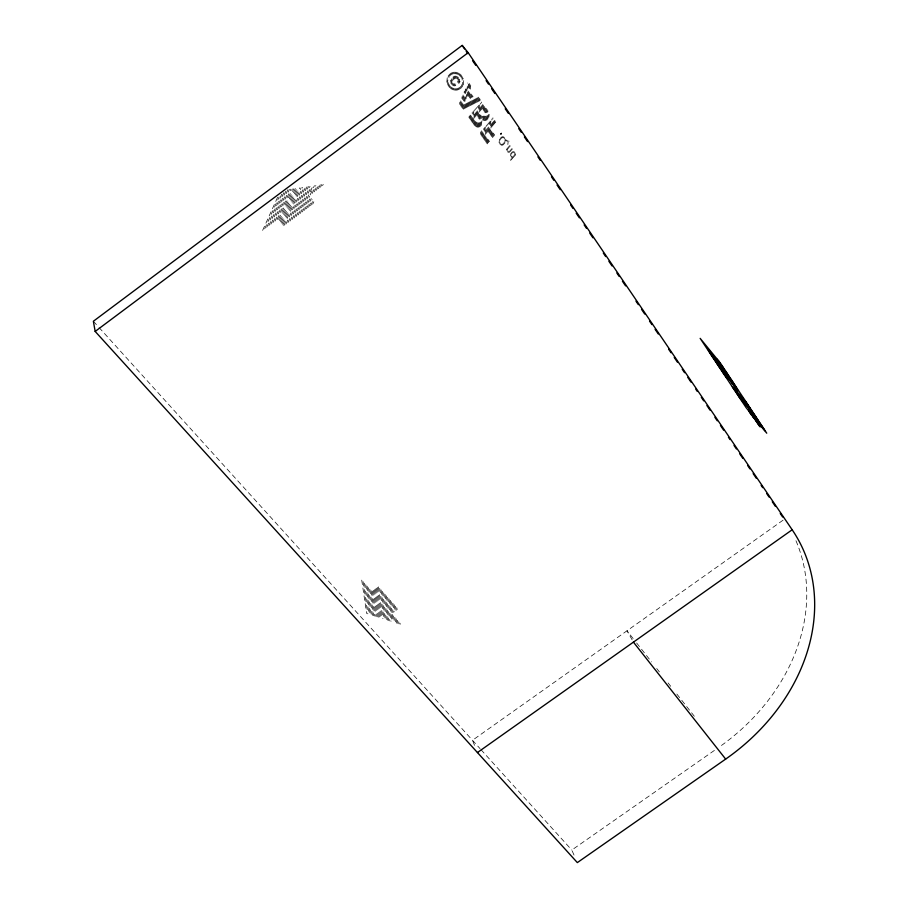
<?xml version="1.0" encoding="UTF-8"?>
<svg xmlns="http://www.w3.org/2000/svg" width="908" height="908" viewBox="0 0 908 908"><rect width="100%" height="100%" fill="white"/><g stroke="black" fill="none" stroke-linecap="round" stroke-linejoin="round"><path stroke-width="0.68" stroke-dasharray="4.54 3.41" d="M450.266 81.243L450.334 80.483M449.971 75.92L450.175 73.525M457.95 79.881L458.211 77.191M446.804 82.208L447.269 77.396M447.417 84.433L448.302 75.455M448.927 77.623L449.256 74.32M448.858 86.816L449.108 84.365M450.867 75.092L451.072 72.992M450.391 88.36L450.572 86.442M450.89 83.354L451.401 78.167M451.764 74.524L451.946 72.606M451.163 88.939L451.355 87.111M451.616 84.376L452.332 77.259M452.638 74.15L452.82 72.322M451.957 89.37L452.139 87.645M452.377 85.193L452.593 83.014M452.854 80.381L453.228 76.647M453.501 73.888L453.671 72.186M452.763 89.744L452.933 88.076M453.171 85.67L453.376 83.627M453.784 79.484L454.114 76.249M454.352 73.798L454.522 72.095M453.569 89.994L453.739 88.337M453.977 85.931L454.204 83.706M454.681 78.894L454.965 76.056M455.192 73.809L455.362 72.163M507.368 141.546L507.481 140.479M506.392 150.013L506.505 148.878M454.386 90.198L454.556 88.553M454.817 85.976L455.033 83.842M455.555 78.542L455.805 76.056M456.02 73.9L456.191 72.254M455.214 90.278L455.385 88.632M455.668 85.749L455.759 84.898M456.406 78.474L456.633 76.227M456.837 74.115L457.008 72.47M456.054 90.323L456.225 88.621M457.212 78.837L457.428 76.59M457.655 74.399L457.825 72.719M457.7 82.299L457.836 80.948M458.449 74.831L458.619 73.105M457.745 90.062L457.938 88.235M458.426 83.354L458.96 78.054M459.232 75.387L459.414 73.537M458.619 89.767L458.812 87.815M459.289 83.105L459.675 79.337M460.004 76.068L460.197 74.138M459.493 89.336L459.709 87.225M460.753 76.964L460.969 74.785M460.379 88.802L460.628 86.362M461.468 78.179L461.718 75.682M501.205 138.64L501.375 136.995M449.608 87.713L449.823 85.545M459.63 104.341L459.857 102.15M461.298 87.997L461.627 84.75M462.104 80.154L462.444 76.771M460.356 105.385L460.969 99.426M462.251 86.884L463.137 78.202M461.082 106.429L462.081 96.691M463.284 84.977L463.727 80.608M461.809 107.473L463.194 93.955M462.535 108.506L464.306 91.209M463.284 109.278L465.429 88.473M464.158 108.824L464.737 103.217M464.93 101.378L466.542 85.727M448.132 85.772L448.45 82.685M465.032 108.381L465.622 102.718M466.008 98.927L467.665 82.98M465.906 107.927L466.508 102.218M467.098 96.486L468.562 82.333M466.78 107.484L467.382 101.719M468.017 95.624L469.288 83.388M467.665 107.031L468.267 101.208M468.744 96.679L470.015 84.444M468.539 106.588L469.152 100.709M469.459 97.724L470.06 91.992M470.355 89.143L470.741 85.5M469.413 106.145L470.038 100.209M470.185 98.768L470.787 93.047M469.016 117.836L469.198 116.156M470.287 105.691L471.502 94.092M469.731 118.869L470.128 115.078M471.161 105.249L472.228 95.147M470.457 119.901L471.07 113.988M472.035 104.795L472.943 96.191M471.173 120.934L472.012 112.91M472.92 104.352L473.67 97.235M471.888 121.967L472.954 111.82M473.794 103.898L474.453 97.644M472.603 122.989L473.897 110.742M474.668 103.455L475.338 97.145M473.318 123.965L473.863 118.903M473.897 118.505L474.839 109.652M475.542 103.001L476.223 96.645M474.044 124.918L474.578 119.935M474.839 117.45L475.781 108.563M476.416 102.559L477.097 96.146M474.782 125.758L475.293 120.912M475.781 116.383L476.723 107.484M477.29 102.116L477.949 96.01M475.531 126.428L476.042 121.604M476.711 115.316L477.665 106.395M478.175 101.662L478.664 97.054M507.844 144.486L508.117 141.932M476.303 126.87L476.836 121.888M477.449 116.156L478.607 105.305M479.049 101.219L479.379 98.098M477.097 127.177L477.676 121.763M478.153 117.28L479.549 104.227M479.923 100.765L480.094 99.142M477.903 127.279L478.584 121.002M478.822 118.778L479.413 113.284M479.538 112.047L480.491 103.137M478.732 127.199L480.116 114.317M480.48 110.969L481.444 102.048M479.583 126.927L480.843 115.259M481.422 109.879L482.239 102.263M480.468 126.416L481.592 115.952M480.434 134.259L480.695 131.864M481.388 125.44L482.386 116.235M483.079 109.857L483.669 104.352M481.149 135.281L481.637 130.797M482.772 120.231L483.226 116.099M483.782 110.901L484.384 105.385M456.894 90.221L457.087 88.519M482.352 108.812L482.954 103.308M481.853 136.302L482.568 129.719M483.567 120.514L484.123 115.418M484.475 112.172L485.099 106.429M482.568 137.324L483.51 128.641M484.373 120.719L485.814 107.462M483.272 138.334L484.441 127.574M485.19 120.685L486.518 108.506M483.975 139.355L485.383 126.496M486.041 120.446L487.221 109.607M484.679 140.365L485.281 134.872M485.337 134.441L486.325 125.418M486.915 120.004L487.925 110.765M485.394 141.387L485.996 135.882M486.268 133.385L487.256 124.339M487.823 119.13L488.595 112.115M486.098 142.397L486.699 136.904M487.199 132.33L488.198 123.261M488.844 117.325L489.174 114.351M486.801 143.407L487.403 137.925M488.107 131.512L489.14 122.183M515.438 155.427L515.608 153.895M487.562 143.884L488.107 138.935M488.81 132.534L490.07 121.116M488.493 142.817L488.81 139.957M489.526 133.555L491.012 120.038M489.435 141.739L489.514 140.967M490.229 134.577L490.842 129.015M490.944 128.028L491.954 118.959M490.933 135.598L491.546 130.037M491.637 136.609L492.25 131.058M492.817 125.894L493.611 118.823M492.34 137.63L492.953 132.08M493.759 124.839L494.315 119.856M493.226 136.926L493.657 133.101M494.701 123.772L495.019 120.877M494.168 135.859L494.361 134.123M495.632 122.705L495.723 121.91M499.094 142.715L499.514 139.037M499.763 143.997L499.933 142.556M500.217 139.991L500.478 137.744M500.841 134.463C501.818 130.014 501.545 136.87 500.421 133.431A1.373 1.294 -54.3 0 1 500.841 132.931L500.989 132.852M491.886 126.961L492.93 117.836M501.25 145.257L501.364 144.179M502.079 137.971L502.226 136.597M502.919 137.71L503.043 136.586M502.884 145.155L503.055 143.634M503.758 144.565L503.974 142.669M504.417 138.856L504.564 137.585M504.689 143.578L505.245 138.652M505.813 140.865L505.915 139.9M506.585 141.126L506.709 140.116M511.976 157.424L512.078 156.619M500.49 144.803L500.614 143.702M507.266 149.366L507.436 147.811M508.151 148.719L508.378 146.733M508.514 152.567L508.639 151.477M509.104 147.436L509.309 145.655M509.331 152.408L509.513 150.898M510.035 146.37L510.114 145.745M510.239 151.625L510.444 149.831M510.534 156.017L510.829 153.429M511.17 150.546L511.374 148.764M511.227 157.027L511.352 155.881M511.556 154.167L511.783 152.181M512.101 149.48L512.191 148.764M514.507 156.494L514.938 152.828M511.715 159.683L511.919 157.924M512.498 152.987L512.668 151.568M512.645 158.616L512.861 156.778M513.361 152.51L513.497 151.409M513.576 157.561L513.803 155.677M503.69 137.993L503.826 136.915M507.754 152.101L507.913 150.853M507.129 150.478L507.243 149.525M514.121 152.85L514.257 151.772M502.045 145.382L502.203 144.156M510.773 160.614L510.988 158.991M459.879 81.947L460.004 81.209M262.639 230.382L277.666 197.127M264.693 228.839L279.142 196.9M266.759 227.306L282.933 191.565M268.825 225.763L284.408 191.338M270.879 224.231L286.463 189.84M272.945 222.687L287.938 189.624M275.011 221.155L289.414 189.397M277.076 219.611L290.889 189.182M278.54 219.384L292.365 188.955M279.403 220.474L293.829 188.739M280.277 221.563L295.304 188.512M281.139 222.653L296.78 188.297M282.013 223.743L298.255 188.069M282.876 224.832L299.719 187.854M283.829 225.729L301.195 187.638M285.884 224.197L302.659 187.411M287.938 222.653L304.135 187.196M290.004 221.121L305.599 186.969M292.07 219.588L307.074 186.753M294.124 218.056L308.538 186.526M296.19 216.513L310.014 186.31M298.244 214.98L311.478 186.095M300.31 213.437L312.942 185.868M302.375 211.904L309.549 196.264M310.15 194.936L314.406 185.652M304.441 210.361L310.4 197.365M312.227 193.393L315.882 185.425M306.507 208.829L311.262 198.466M314.293 191.849L317.346 185.209M308.572 207.285L312.114 199.567M316.37 190.305L318.81 184.994M310.627 205.753L312.965 200.668M318.447 188.751L320.274 184.767M312.692 204.209L313.827 201.758M320.513 187.207L321.738 184.551M322.59 185.663L323.203 184.335M783.082 520.171L472.489 740.281L474.963 746.421M574.026 855.075L571.802 850.047L716.48 748.964M93.376 321.25L98.121 326.505M99.074 327.55L480.06 748.646M481.002 749.69L571.802 850.047M633.137 638.54L627.019 630.776L632.15 639.856M636.633 642.989L651.49 661.864M656.734 668.515L659.367 671.852M668.106 682.952L670.728 686.289M676.846 694.053L694.325 716.264M508.775 140.91L508.968 141.489M365.776 584.673L370.158 614.614M364.426 583.163L368.989 614.239M363.087 581.642L367.819 613.853M361.736 580.133L366.65 613.479M371.122 590.688L374.8 616.112M369.794 589.178L373.642 615.737M368.455 587.68L372.484 615.363M367.116 586.171L371.315 614.988M376.343 588.157L380.6 617.973M375.333 588.883L379.442 617.599M374.323 589.61L378.284 617.236M373.313 590.336L377.126 616.861M372.291 591.074L375.969 616.487M381.042 589.86L385.23 619.472M379.714 588.361L384.073 619.097M378.386 586.852L382.915 618.723M377.353 587.419L381.757 618.348M387.648 597.328L390.996 621.322M386.331 595.83L389.85 620.959M385.015 594.343L388.692 620.584M383.687 592.845L387.546 620.209M382.37 591.358L386.388 619.846M394.208 604.739L395.094 611.175M396.149 618.825L396.751 623.183M392.903 603.264L394.095 611.89M394.844 617.361L395.604 622.809M391.586 601.777L393.096 612.616M393.55 615.896L394.447 622.434M390.281 600.302L392.086 613.331M392.245 614.432L393.3 622.071M388.964 598.815L392.154 621.696M400.042 623.206L400.19 624.284M396.819 607.69L397.102 609.733M398.748 621.742L399.043 623.921M395.513 606.215L396.092 610.448M397.443 620.289L397.897 623.546M795.964 540.748A191.849 156.755 -29.5 0 1 719.874 746.592"/><path stroke-width="1.36" d="M462.195 45.4L93.376 321.25L95.17 331.431L577.34 862.6L725.662 759.099A193.62 157.447 -29.5 0 0 792.173 529.773L468.176 52.687L462.195 45.4L464.578 48.919M95.17 331.431L468.176 52.687M477.438 752.55L792.173 529.773M707.57 348.513L709.193 350.272M707.968 349.455L711.531 353.314M716.367 358.558L719.113 361.532M708.58 350.613L713.45 355.902M717.751 360.578L720.441 363.495M709.386 351.986L715.073 358.161M719.136 362.587L721.781 365.447M710.317 353.496L716.605 360.328M720.521 364.596L723.109 367.399M711.293 355.051L718.058 362.406M721.792 366.48L724.402 369.318M712.36 356.696L719.476 364.449M723.052 368.353L725.64 371.168M713.438 358.365L720.85 366.446M724.312 370.226L726.877 373.018M714.573 360.09L717.252 363.007M718.977 364.891L722.257 368.466M725.458 371.962L728.114 374.868M715.72 361.827L718.228 364.573M720.419 366.957L723.653 370.498M726.593 373.699L729.351 376.718M716.911 363.609L719.352 366.276M721.86 369.023L725.14 372.609M727.592 375.299L730.509 378.477M718.103 365.391L720.453 367.956M723.256 371.031L726.74 374.845M728.5 376.775L731.666 380.236M719.295 367.184L721.69 369.806M724.641 373.029L732.779 381.95M720.487 368.954L722.916 371.622M726.082 375.095L733.846 383.607M721.712 370.77L724.141 373.438M727.512 377.149L734.878 385.23M722.984 372.643L725.458 375.367M728.976 379.226L735.82 386.751M724.255 374.505L726.786 377.297M730.543 381.428L736.683 388.181M725.515 376.377L727.24 378.273M732.188 383.721L737.444 389.498M734.141 386.343L737.954 390.542M736.479 389.328L737.852 390.837M732.37 386.797L745.74 401.608M733.289 388.193L746.682 403.027M734.436 389.907L747.851 404.786M735.571 391.62L749.009 406.534M736.706 393.334L750.167 408.282M737.841 395.048L751.325 410.03M738.976 396.762L752.482 411.778M739.929 398.192L750.666 410.144M750.882 410.461L753.629 413.526M752.028 412.187L754.786 415.262M753.175 413.923L755.933 416.999M754.321 415.648L757.09 418.736M748.43 409.758L749.951 411.449M755.456 417.374L758.237 420.472M749.372 411.176L750.893 412.868M756.602 419.099L759.383 422.197M750.314 412.584L751.835 414.286M757.737 420.813L760.518 423.923M749.248 411.755L750.553 413.219M751.245 414.003L752.766 415.705M758.884 422.538L761.664 425.648M750.178 413.163L753.742 417.181M760.019 424.252L762.811 427.373M751.109 414.57L756.67 420.79M758.725 425.273L760.246 426.976M752.573 416.568L757.624 422.231M761.154 425.966L763.946 429.098M754.991 419.632L758.555 423.65M762.289 427.668L765.081 430.812M755.921 421.04L757.454 422.765M758.736 424.206L759.497 425.058M756.852 422.447L758.384 424.172M757.783 423.843L759.315 425.58M633.432 642.138L725.662 759.099M466.179 51.268L467.768 53.617M472.557 60.654L475.747 65.342M486.109 80.596L488.493 84.115M491.682 88.802L494.871 93.501M505.234 108.756L508.423 113.443M518.786 128.698L521.181 132.216M524.37 136.904L527.559 141.603M537.922 156.846L540.317 160.364M551.474 176.788L553.857 180.317M557.047 185.005L560.236 189.693M570.599 204.947L572.993 208.465M576.183 213.164L579.372 217.852M584.15 224.889L586.545 228.407M589.735 233.106L592.924 237.794M603.287 253.048L605.681 256.567M608.871 261.266L612.049 265.953M616.838 272.99L619.233 276.509M622.411 281.208L625.601 285.895M635.963 301.15L638.358 304.668M641.547 309.356L644.737 314.054M649.515 321.091L651.91 324.61M655.099 329.309L658.289 333.996M668.651 349.251L671.046 352.769M674.235 357.457L677.413 362.156M682.203 369.193L684.598 372.711M687.787 377.399L690.965 382.098M695.755 389.135L697.344 391.484M701.328 397.341L703.723 400.871M706.912 405.558L710.101 410.246M714.88 417.294L717.275 420.813M720.464 425.5L723.653 430.199M728.432 437.236L730.032 439.574M734.016 445.442L736.411 448.961M739.6 453.659L742.789 458.347M747.568 465.384L749.963 468.914M753.152 473.601L756.33 478.289M761.12 485.337L762.709 487.675M766.692 493.543L769.087 497.062M772.277 501.761L775.466 506.448M780.244 513.485L782.639 517.004M720.089 362.723L700.147 338.355L746.217 407.783L766.738 433.184L720.089 362.723"/></g></svg>
